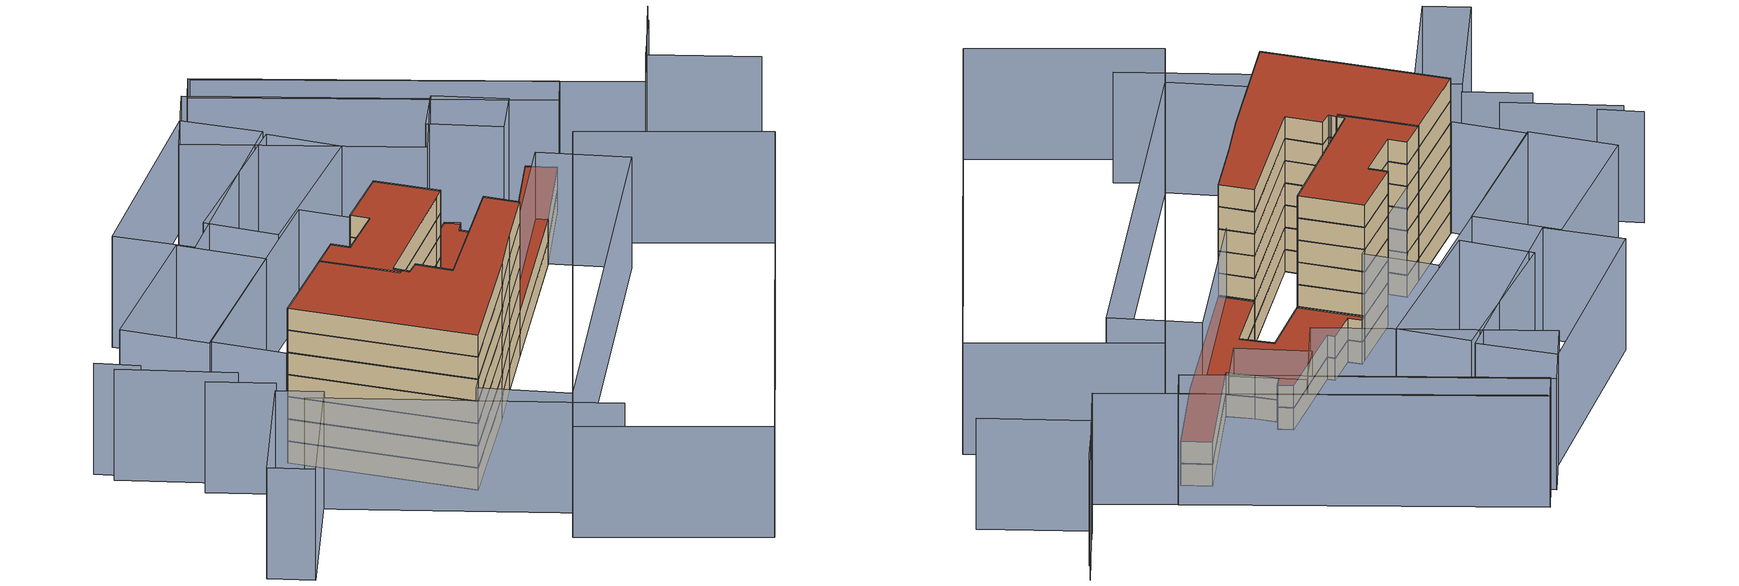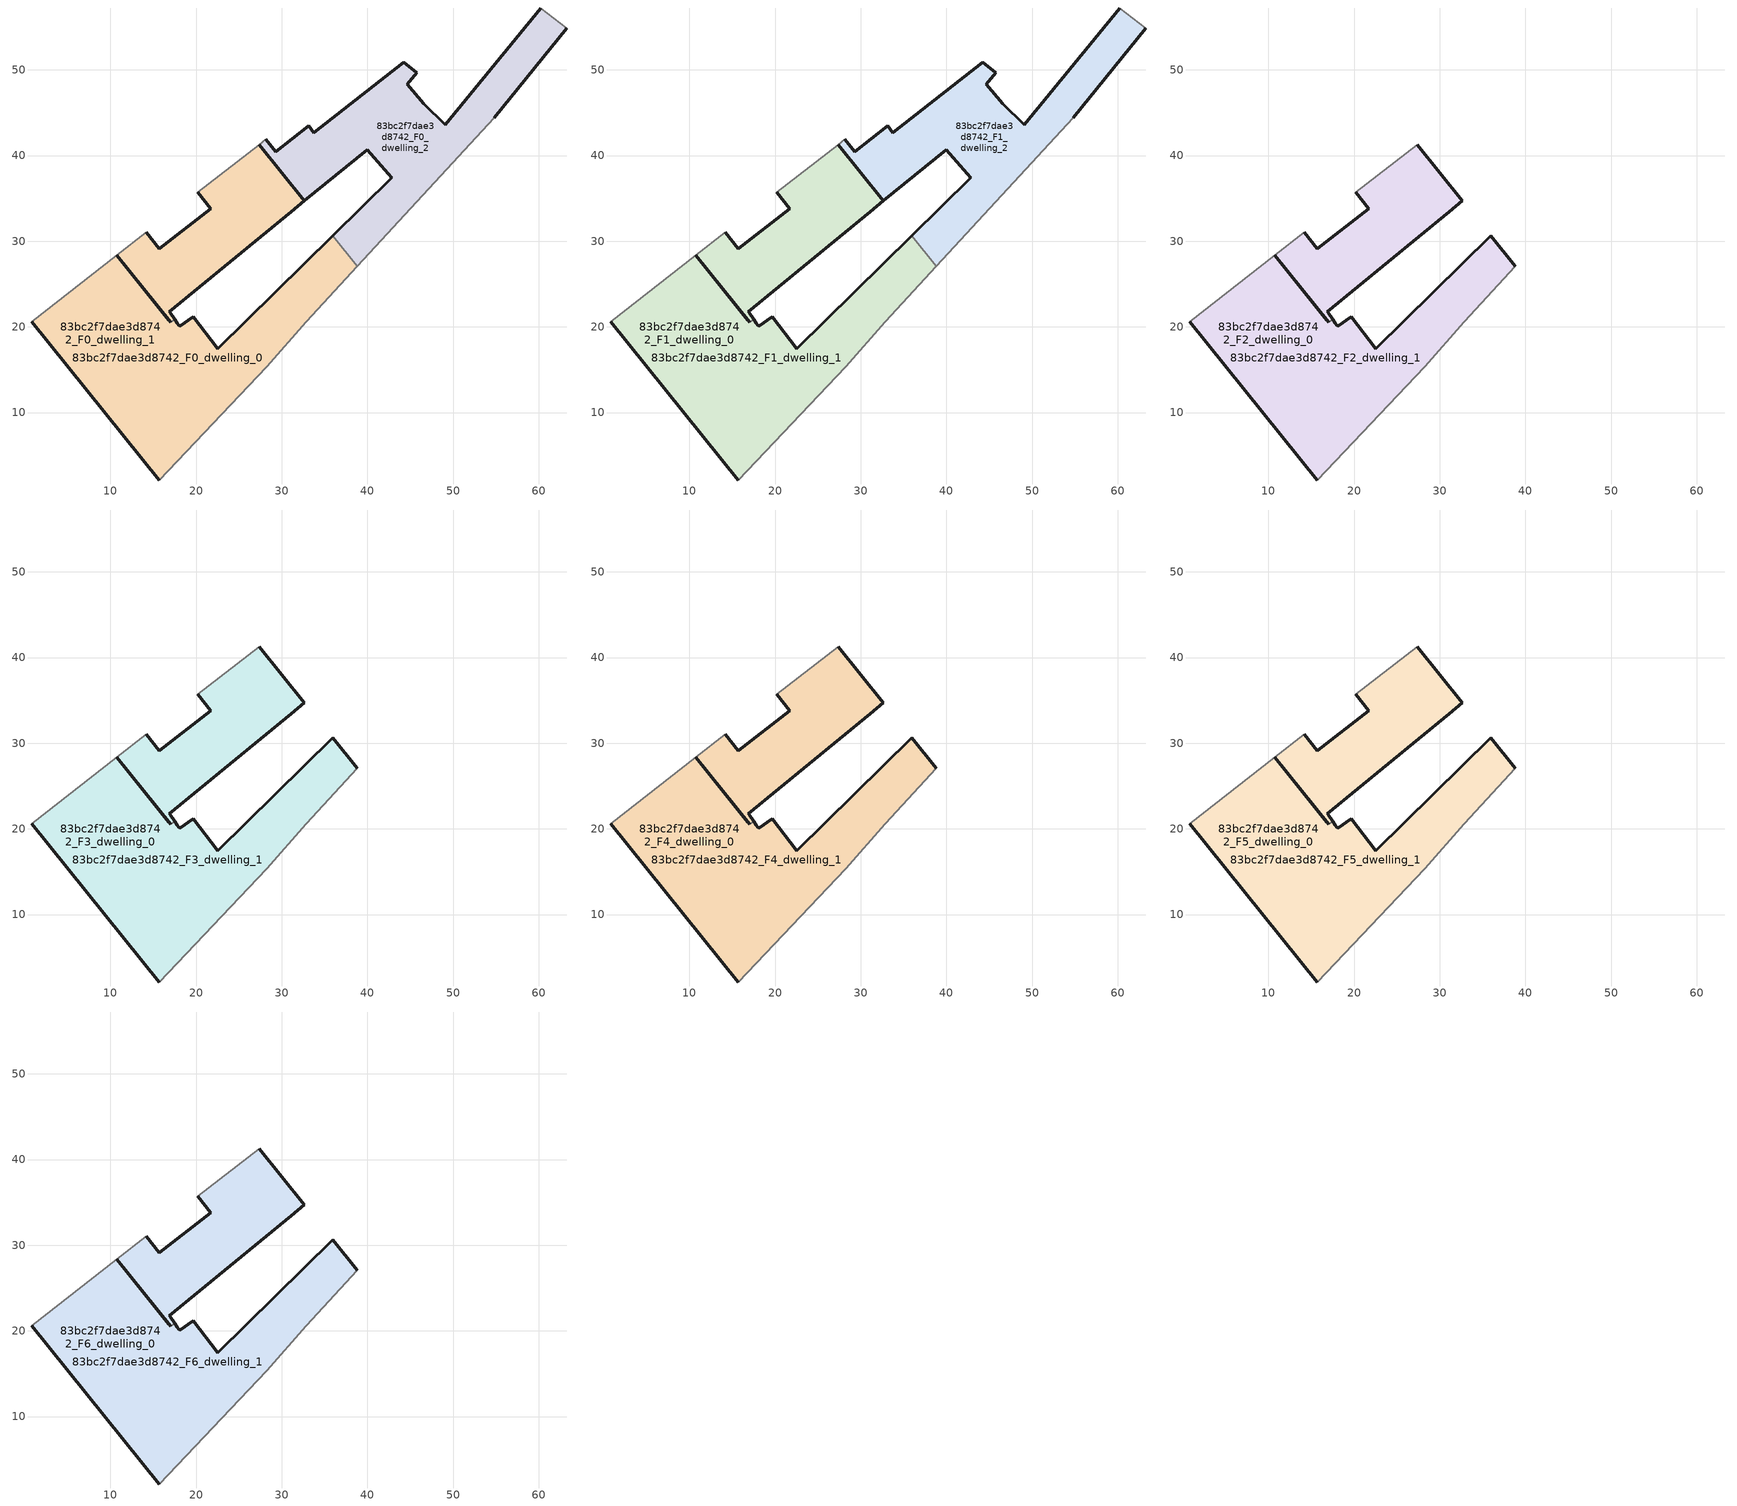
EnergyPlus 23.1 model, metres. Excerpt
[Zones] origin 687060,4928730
83bc2f7dae3d8742_F0_dwelling_0
 floor ground (EU_floor_Construction): 28.24,15.36 32.85,20.59 38.82,27.07 35.95,30.63 22.53,17.43 19.67,21.21 18.06,20.07 17.98,20.19 17.8,20.43 17.48,20.89 17.02,20.52 16.83,20.75 16.83,20.76 10.72,28.34 0.78,20.61 15.67,2.12 z0; 31.08,33.46 32.64,34.73 27.36,41.29 20.17,35.7 21.7,33.77 15.69,29.12 14.19,31.05 10.72,28.34 16.82,20.77 16.83,20.76 17.02,20.52 17.48,20.89 16.96,21.63 16.88,21.75 z0; 16.83,20.76 16.82,20.77 10.72,28.34 z0
 wall outside (EU_wall_Construction): 17.48,20.89 17.81,20.43 17.98,20.19 18.06,20.07 19.67,21.21 22.54,17.43 35.95,30.63 / 15.67,2.12 0.79,20.61 / 10.72,28.34 17.02,20.52 z0:3
 wall adiabatic (EU_wall_Construction): 38.82,27.07 32.85,20.59 28.24,15.36 15.67,2.12 / 0.79,20.61 10.72,28.34 z0:3
 wall to 83bc2f7dae3d8742_F0_dwelling_1 (EU_wall_Construction): 17.02,20.52 17.48,20.89 z0:3
 wall to 83bc2f7dae3d8742_F0_dwelling_2 (EU_wall_Construction): 35.95,30.63 38.82,27.07 z0:3
83bc2f7dae3d8742_F0_dwelling_1
 floor ground (EU_floor_Construction): 28.24,15.36 32.85,20.59 38.82,27.07 35.95,30.63 22.53,17.43 19.67,21.21 18.06,20.07 17.98,20.19 17.8,20.43 17.48,20.89 17.02,20.52 16.83,20.75 16.83,20.76 10.72,28.34 0.78,20.61 15.67,2.12 z0; 31.08,33.46 32.64,34.73 27.36,41.29 20.17,35.7 21.7,33.77 15.69,29.12 14.19,31.05 10.72,28.34 16.82,20.77 16.83,20.76 17.02,20.52 17.48,20.89 16.96,21.63 16.88,21.75 z0; 16.83,20.76 16.82,20.77 10.72,28.34 z0
 wall outside (EU_wall_Construction): 14.19,31.05 15.69,29.12 21.7,33.77 20.17,35.7 / 17.02,20.52 16.83,20.75 16.82,20.77 10.72,28.34 / 27.36,41.29 32.64,34.73 31.08,33.46 16.88,21.75 16.96,21.63 17.48,20.89 z0:3
 wall adiabatic (EU_wall_Construction): 10.72,28.34 14.19,31.05 / 20.17,35.7 27.36,41.29 z0:3
83bc2f7dae3d8742_F0_dwelling_2
 floor ground (EU_floor_Construction): 54.81,44.43 63.28,54.83 60.23,57.22 49.05,43.57 46.54,46.03 44.63,48.32 45.74,49.68 44.23,50.91 33.76,42.65 33.11,43.47 29.3,40.46 28.14,41.88 27.36,41.29 32.64,34.73 39.94,40.67 42.83,37.4 35.95,30.63 38.82,27.07 z0
 wall outside (EU_wall_Construction): 35.95,30.63 42.83,37.4 39.94,40.67 32.64,34.73 27.36,41.29 / 28.14,41.88 29.3,40.46 33.11,43.47 33.76,42.65 44.23,50.91 45.74,49.68 44.63,48.32 46.54,46.03 49.05,43.57 60.23,57.22 / 63.28,54.83 54.81,44.43 z0:3
 wall adiabatic (EU_wall_Construction): 27.36,41.29 28.14,41.88 / 60.23,57.22 63.28,54.83 / 54.81,44.43 38.82,27.07 z0:3
83bc2f7dae3d8742_F1_dwelling_0
 floor outside (EU_floor_Construction): 28.24,15.36 32.85,20.59 38.82,27.07 35.95,30.63 22.53,17.43 19.67,21.21 18.06,20.07 17.98,20.19 17.8,20.43 17.48,20.89 17.02,20.52 16.83,20.75 16.83,20.76 10.72,28.34 0.78,20.61 15.67,2.12 z3; 31.08,33.46 32.64,34.73 27.36,41.29 20.17,35.7 21.7,33.77 15.69,29.12 14.19,31.05 10.72,28.34 16.82,20.77 16.83,20.76 17.02,20.52 17.48,20.89 16.96,21.63 16.88,21.75 z3
 floor to 83bc2f7dae3d8742_F0_dwelling_1 (EU_floor_Construction): 16.83,20.76 16.82,20.77 10.72,28.34 z3
 wall outside (EU_wall_Construction): 17.48,20.89 17.81,20.43 17.98,20.19 18.06,20.07 19.67,21.21 22.54,17.43 35.95,30.63 / 15.67,2.12 0.79,20.61 / 10.72,28.34 17.02,20.52 z3:6
 wall adiabatic (EU_wall_Construction): 38.82,27.07 32.85,20.59 28.24,15.36 15.67,2.12 / 0.79,20.61 10.72,28.34 z3:6
 wall to 83bc2f7dae3d8742_F1_dwelling_1 (EU_wall_Construction): 17.02,20.52 17.48,20.89 z3:6
 wall to 83bc2f7dae3d8742_F1_dwelling_2 (EU_wall_Construction): 35.95,30.63 38.82,27.07 z3:6
83bc2f7dae3d8742_F1_dwelling_1
 floor to 83bc2f7dae3d8742_F0_dwelling_1 (EU_floor_Construction): 28.24,15.36 32.85,20.59 38.82,27.07 35.95,30.63 22.53,17.43 19.67,21.21 18.06,20.07 17.98,20.19 17.8,20.43 17.48,20.89 17.02,20.52 16.83,20.75 16.83,20.76 10.72,28.34 0.78,20.61 15.67,2.12 z3; 31.08,33.46 32.64,34.73 27.36,41.29 20.17,35.7 21.7,33.77 15.69,29.12 14.19,31.05 10.72,28.34 16.82,20.77 16.83,20.76 17.02,20.52 17.48,20.89 16.96,21.63 16.88,21.75 z3; 16.83,20.76 16.82,20.77 10.72,28.34 z3
 wall outside (EU_wall_Construction): 14.19,31.05 15.69,29.12 21.7,33.77 20.17,35.7 / 17.02,20.52 16.83,20.75 16.82,20.77 10.72,28.34 / 27.36,41.29 32.64,34.73 31.08,33.46 16.88,21.75 16.96,21.63 17.48,20.89 z3:6
 wall adiabatic (EU_wall_Construction): 10.72,28.34 14.19,31.05 / 20.17,35.7 27.36,41.29 z3:6
83bc2f7dae3d8742_F1_dwelling_2
 floor to 83bc2f7dae3d8742_F0_dwelling_2 (EU_floor_Construction): 54.81,44.43 63.28,54.83 60.23,57.22 49.05,43.57 46.54,46.03 44.63,48.32 45.74,49.68 44.23,50.91 33.75,42.65 33.11,43.47 29.29,40.46 28.13,41.88 27.36,41.29 32.64,34.73 39.94,40.67 42.83,37.4 35.95,30.63 38.82,27.07 z3
 wall outside (EU_wall_Construction): 35.95,30.63 42.83,37.4 39.94,40.67 32.64,34.73 27.36,41.29 / 28.14,41.88 29.3,40.46 33.11,43.47 33.76,42.65 44.23,50.91 45.74,49.68 44.63,48.32 46.54,46.03 49.05,43.57 60.23,57.22 / 63.28,54.83 54.81,44.43 z3:6
 wall adiabatic (EU_wall_Construction): 27.36,41.29 28.14,41.88 / 60.23,57.22 63.28,54.83 / 54.81,44.43 38.82,27.07 z3:6
 roof outside (EU_roof_Construction): 63.28,54.83 54.81,44.43 38.82,27.07 35.95,30.63 42.83,37.4 39.94,40.67 32.64,34.73 27.36,41.29 28.14,41.88 29.3,40.46 33.11,43.47 33.76,42.65 44.23,50.91 45.74,49.68 44.63,48.32 46.54,46.03 49.05,43.57 60.23,57.22 z6
83bc2f7dae3d8742_F2_dwelling_0
 floor outside (EU_floor_Construction): 28.24,15.36 32.85,20.59 38.82,27.07 35.95,30.63 22.53,17.43 19.67,21.21 18.06,20.07 17.98,20.19 17.8,20.43 17.48,20.89 17.02,20.52 16.83,20.75 16.83,20.76 10.72,28.34 0.78,20.61 15.67,2.12 z6; 31.08,33.46 32.64,34.73 27.36,41.29 20.17,35.7 21.7,33.77 15.69,29.12 14.19,31.05 10.72,28.34 16.82,20.77 16.83,20.76 17.02,20.52 17.48,20.89 16.96,21.63 16.88,21.75 z6
 floor to 83bc2f7dae3d8742_F1_dwelling_1 (EU_floor_Construction): 16.83,20.76 16.82,20.77 10.72,28.34 z6
 wall outside (EU_wall_Construction): 17.48,20.89 17.81,20.43 17.98,20.19 18.06,20.07 19.67,21.21 22.54,17.43 35.95,30.63 38.82,27.07 / 15.67,2.12 0.79,20.61 / 10.72,28.34 17.02,20.52 z6:9
 wall adiabatic (EU_wall_Construction): 38.82,27.07 32.85,20.59 28.24,15.36 15.67,2.12 / 0.79,20.61 10.72,28.34 z6:9
 wall to 83bc2f7dae3d8742_F2_dwelling_1 (EU_wall_Construction): 17.02,20.52 17.48,20.89 z6:9
83bc2f7dae3d8742_F2_dwelling_1
 floor to 83bc2f7dae3d8742_F1_dwelling_1 (EU_floor_Construction): 28.24,15.36 32.85,20.59 38.82,27.07 35.95,30.63 22.53,17.43 19.67,21.21 18.06,20.07 17.98,20.19 17.8,20.43 17.48,20.89 17.02,20.52 16.83,20.75 16.83,20.76 10.72,28.34 0.78,20.61 15.67,2.12 z6; 31.08,33.46 32.64,34.73 27.36,41.29 20.17,35.7 21.7,33.77 15.69,29.12 14.19,31.05 10.72,28.34 16.82,20.77 16.83,20.76 17.02,20.52 17.48,20.89 16.96,21.63 16.88,21.75 z6; 16.83,20.76 16.82,20.77 10.72,28.34 z6
 wall outside (EU_wall_Construction): 14.19,31.05 15.69,29.12 21.7,33.77 20.17,35.7 / 27.36,41.29 32.64,34.73 31.08,33.46 16.88,21.75 16.96,21.63 17.48,20.89 / 17.02,20.52 16.83,20.75 16.82,20.77 10.72,28.34 z6:9
 wall adiabatic (EU_wall_Construction): 10.72,28.34 14.19,31.05 / 20.17,35.7 27.36,41.29 z6:9
83bc2f7dae3d8742_F3_dwelling_0
 floor outside (EU_floor_Construction): 28.24,15.36 32.85,20.59 38.82,27.07 35.95,30.63 22.53,17.43 19.67,21.21 18.06,20.07 17.98,20.19 17.8,20.43 17.48,20.89 17.02,20.52 16.83,20.75 16.83,20.76 10.72,28.34 0.78,20.61 15.67,2.12 z9; 31.08,33.46 32.64,34.73 27.36,41.29 20.17,35.7 21.7,33.77 15.69,29.12 14.19,31.05 10.72,28.34 16.82,20.77 16.83,20.76 17.02,20.52 17.48,20.89 16.96,21.63 16.88,21.75 z9
 floor to 83bc2f7dae3d8742_F2_dwelling_1 (EU_floor_Construction): 16.83,20.76 16.82,20.77 10.72,28.34 z9
 wall outside (EU_wall_Construction): 17.48,20.89 17.81,20.43 17.98,20.19 18.06,20.07 19.67,21.21 22.54,17.43 35.95,30.63 38.82,27.07 / 15.67,2.12 0.79,20.61 / 10.72,28.34 17.02,20.52 z9:12
 wall adiabatic (EU_wall_Construction): 38.82,27.07 32.85,20.59 28.24,15.36 15.67,2.12 / 0.79,20.61 10.72,28.34 z9:12
 wall to 83bc2f7dae3d8742_F3_dwelling_1 (EU_wall_Construction): 17.02,20.52 17.48,20.89 z9:12
83bc2f7dae3d8742_F3_dwelling_1
 floor to 83bc2f7dae3d8742_F2_dwelling_1 (EU_floor_Construction): 28.24,15.36 32.85,20.59 38.82,27.07 35.95,30.63 22.53,17.43 19.67,21.21 18.06,20.07 17.98,20.19 17.8,20.43 17.48,20.89 17.02,20.52 16.83,20.75 16.83,20.76 10.72,28.34 0.78,20.61 15.67,2.12 z9; 31.08,33.46 32.64,34.73 27.36,41.29 20.17,35.7 21.7,33.77 15.69,29.12 14.19,31.05 10.72,28.34 16.82,20.77 16.83,20.76 17.02,20.52 17.48,20.89 16.96,21.63 16.88,21.75 z9; 16.83,20.76 16.82,20.77 10.72,28.34 z9
 wall outside (EU_wall_Construction): 14.19,31.05 15.69,29.12 21.7,33.77 20.17,35.7 / 27.36,41.29 32.64,34.73 31.08,33.46 16.88,21.75 16.96,21.63 17.48,20.89 / 17.02,20.52 16.83,20.75 16.82,20.77 10.72,28.34 z9:12
 wall adiabatic (EU_wall_Construction): 10.72,28.34 14.19,31.05 / 20.17,35.7 27.36,41.29 z9:12
83bc2f7dae3d8742_F4_dwelling_0
 floor outside (EU_floor_Construction): 28.24,15.36 32.85,20.59 38.82,27.07 35.95,30.63 22.53,17.43 19.67,21.21 18.06,20.07 17.98,20.19 17.8,20.43 17.48,20.89 17.02,20.52 16.83,20.75 16.83,20.76 10.72,28.34 0.78,20.61 15.67,2.12 z12; 31.08,33.46 32.64,34.73 27.36,41.29 20.17,35.7 21.7,33.77 15.69,29.12 14.19,31.05 10.72,28.34 16.82,20.77 16.83,20.76 17.02,20.52 17.48,20.89 16.96,21.63 16.88,21.75 z12
 floor to 83bc2f7dae3d8742_F3_dwelling_1 (EU_floor_Construction): 16.83,20.76 16.82,20.77 10.72,28.34 z12
 wall outside (EU_wall_Construction): 17.48,20.89 17.81,20.43 17.98,20.19 18.06,20.07 19.67,21.21 22.54,17.43 35.95,30.63 38.82,27.07 / 15.67,2.12 0.79,20.61 / 10.72,28.34 17.02,20.52 z12:15
 wall adiabatic (EU_wall_Construction): 38.82,27.07 32.85,20.59 28.24,15.36 15.67,2.12 / 0.79,20.61 10.72,28.34 z12:15
 wall to 83bc2f7dae3d8742_F4_dwelling_1 (EU_wall_Construction): 17.02,20.52 17.48,20.89 z12:15
83bc2f7dae3d8742_F4_dwelling_1
 floor to 83bc2f7dae3d8742_F3_dwelling_1 (EU_floor_Construction): 28.24,15.36 32.85,20.59 38.82,27.07 35.95,30.63 22.53,17.43 19.67,21.21 18.06,20.07 17.98,20.19 17.8,20.43 17.48,20.89 17.02,20.52 16.83,20.75 16.83,20.76 10.72,28.34 0.78,20.61 15.67,2.12 z12; 31.08,33.46 32.64,34.73 27.36,41.29 20.17,35.7 21.7,33.77 15.69,29.12 14.19,31.05 10.72,28.34 16.82,20.77 16.83,20.76 17.02,20.52 17.48,20.89 16.96,21.63 16.88,21.75 z12; 16.83,20.76 16.82,20.77 10.72,28.34 z12
 wall outside (EU_wall_Construction): 14.19,31.05 15.69,29.12 21.7,33.77 20.17,35.7 / 27.36,41.29 32.64,34.73 31.08,33.46 16.88,21.75 16.96,21.63 17.48,20.89 / 17.02,20.52 16.83,20.75 16.82,20.77 10.72,28.34 z12:15
 wall adiabatic (EU_wall_Construction): 10.72,28.34 14.19,31.05 / 20.17,35.7 27.36,41.29 z12:15
83bc2f7dae3d8742_F5_dwelling_0
 floor outside (EU_floor_Construction): 28.24,15.36 32.85,20.59 38.82,27.07 35.95,30.63 22.53,17.43 19.67,21.21 18.06,20.07 17.98,20.19 17.8,20.43 17.48,20.89 17.02,20.52 16.83,20.75 16.83,20.76 10.72,28.34 0.78,20.61 15.67,2.12 z15; 31.08,33.46 32.64,34.73 27.36,41.29 20.17,35.7 21.7,33.77 15.69,29.12 14.19,31.05 10.72,28.34 16.82,20.77 16.83,20.76 17.02,20.52 17.48,20.89 16.96,21.63 16.88,21.75 z15
 floor to 83bc2f7dae3d8742_F4_dwelling_1 (EU_floor_Construction): 16.83,20.76 16.82,20.77 10.72,28.34 z15
 wall outside (EU_wall_Construction): 17.48,20.89 17.81,20.43 17.98,20.19 18.06,20.07 19.67,21.21 22.54,17.43 35.95,30.63 38.82,27.07 / 15.67,2.12 0.79,20.61 / 10.72,28.34 17.02,20.52 z15:18
 wall adiabatic (EU_wall_Construction): 38.82,27.07 32.85,20.59 28.24,15.36 15.67,2.12 / 0.79,20.61 10.72,28.34 z15:18
 wall to 83bc2f7dae3d8742_F5_dwelling_1 (EU_wall_Construction): 17.02,20.52 17.48,20.89 z15:18
83bc2f7dae3d8742_F5_dwelling_1
 floor to 83bc2f7dae3d8742_F4_dwelling_1 (EU_floor_Construction): 28.24,15.36 32.85,20.59 38.82,27.07 35.95,30.63 22.53,17.43 19.67,21.21 18.06,20.07 17.98,20.19 17.8,20.43 17.48,20.89 17.02,20.52 16.83,20.75 16.83,20.76 10.72,28.34 0.78,20.61 15.67,2.12 z15; 31.08,33.46 32.64,34.73 27.36,41.29 20.17,35.7 21.7,33.77 15.69,29.12 14.19,31.05 10.72,28.34 16.82,20.77 16.83,20.76 17.02,20.52 17.48,20.89 16.96,21.63 16.88,21.75 z15; 16.83,20.76 16.82,20.77 10.72,28.34 z15
 wall outside (EU_wall_Construction): 14.19,31.05 15.69,29.12 21.7,33.77 20.17,35.7 / 27.36,41.29 32.64,34.73 31.08,33.46 16.88,21.75 16.96,21.63 17.48,20.89 / 17.02,20.52 16.83,20.75 16.82,20.77 10.72,28.34 z15:18
 wall adiabatic (EU_wall_Construction): 10.72,28.34 14.19,31.05 / 20.17,35.7 27.36,41.29 z15:18
83bc2f7dae3d8742_F6_dwelling_0
 floor outside (EU_floor_Construction): 28.24,15.36 32.85,20.59 38.82,27.07 35.95,30.63 22.53,17.43 19.67,21.21 18.06,20.07 17.98,20.19 17.8,20.43 17.48,20.89 17.02,20.52 16.83,20.75 16.83,20.76 10.72,28.34 0.78,20.61 15.67,2.12 z18; 31.08,33.46 32.64,34.73 27.36,41.29 20.17,35.7 21.7,33.77 15.69,29.12 14.19,31.05 10.72,28.34 16.82,20.77 16.83,20.76 17.02,20.52 17.48,20.89 16.96,21.63 16.88,21.75 z18
 floor to 83bc2f7dae3d8742_F5_dwelling_1 (EU_floor_Construction): 16.83,20.76 16.82,20.77 10.72,28.34 z18
 wall outside (EU_wall_Construction): 17.48,20.89 17.81,20.43 17.98,20.19 18.06,20.07 19.67,21.21 22.54,17.43 35.95,30.63 38.82,27.07 / 15.67,2.12 0.79,20.61 / 10.72,28.34 17.02,20.52 z18:21
 wall adiabatic (EU_wall_Construction): 38.82,27.07 32.85,20.59 28.24,15.36 15.67,2.12 / 0.79,20.61 10.72,28.34 z18:21
 wall to 83bc2f7dae3d8742_F6_dwelling_1 (EU_wall_Construction): 17.02,20.52 17.48,20.89 z18:21
 roof outside (EU_roof_Construction): 35.95,30.63 38.82,27.07 32.85,20.59 28.24,15.36 15.67,2.12 0.78,20.61 10.72,28.34 16.83,20.76 16.83,20.75 17.02,20.52 17.48,20.89 17.8,20.43 17.98,20.19 18.06,20.07 19.67,21.21 22.53,17.43 z21; 27.36,41.29 32.64,34.73 31.08,33.46 16.88,21.75 16.96,21.63 17.48,20.89 17.02,20.52 16.83,20.76 16.82,20.77 10.72,28.34 14.19,31.05 15.69,29.12 21.7,33.77 20.17,35.7 z21; 10.72,28.34 16.82,20.77 16.83,20.76 z21
83bc2f7dae3d8742_F6_dwelling_1
 floor to 83bc2f7dae3d8742_F5_dwelling_1 (EU_floor_Construction): 28.24,15.36 32.85,20.59 38.82,27.07 35.95,30.63 22.53,17.43 19.67,21.21 18.06,20.07 17.98,20.19 17.8,20.43 17.48,20.89 17.02,20.52 16.83,20.75 16.83,20.76 10.72,28.34 0.78,20.61 15.67,2.12 z18; 31.08,33.46 32.64,34.73 27.36,41.29 20.17,35.7 21.7,33.77 15.69,29.12 14.19,31.05 10.72,28.34 16.82,20.77 16.83,20.76 17.02,20.52 17.48,20.89 16.96,21.63 16.88,21.75 z18; 16.83,20.76 16.82,20.77 10.72,28.34 z18
 wall outside (EU_wall_Construction): 14.19,31.05 15.69,29.12 21.7,33.77 20.17,35.7 / 27.36,41.29 32.64,34.73 31.08,33.46 16.88,21.75 16.96,21.63 17.48,20.89 / 17.02,20.52 16.83,20.75 16.82,20.77 10.72,28.34 z18:21
 wall adiabatic (EU_wall_Construction): 10.72,28.34 14.19,31.05 / 20.17,35.7 27.36,41.29 z18:21
 roof outside (EU_roof_Construction): 35.95,30.63 38.82,27.07 32.85,20.59 28.24,15.36 15.67,2.12 0.78,20.61 10.72,28.34 16.83,20.76 16.83,20.75 17.02,20.52 17.48,20.89 17.8,20.43 17.98,20.19 18.06,20.07 19.67,21.21 22.53,17.43 z21; 27.36,41.29 32.64,34.73 31.08,33.46 16.88,21.75 16.96,21.63 17.48,20.89 17.02,20.52 16.83,20.76 16.82,20.77 10.72,28.34 14.19,31.05 15.69,29.12 21.7,33.77 20.17,35.7 z21; 10.72,28.34 16.82,20.77 16.83,20.76 z21
shading: -3.95,10.04 26.72,-12.61 / -18.61,28.77 -6.94,19.7 / -11.4,20.1 -4.7,14.97 / -19.75,31.39 -15.55,27.7 / 89.52,50.1 78.47,58.36 / 78.47,58.36 83.61,65.24 / 85.55,68.32 74.56,52.64 / 74.56,52.64 30.11,83.81 / -17.66,-1.96 -5.82,13.51 / -5.82,13.51 -1.19,9.97 / -1.19,9.97 -13.04,-5.5 / -13.04,-5.5 -17.66,-1.96 / 80.12,33.57 38.11,-27.61 / 38.11,-27.61 18.27,-13.98 / 18.27,-13.98 60.28,47.19 / 60.28,47.19 80.12,33.57 / 62.41,37.92 23.04,-7.04 / 23.04,-7.04 14.33,0.59 / 14.33,0.59 53.7,45.55 / 53.7,45.55 62.41,37.92 / 28.13,41.88 0.66,20.51 / 0.66,20.51 -5.23,28.09 / -5.23,28.09 22.24,49.46 / 22.24,49.46 28.13,41.88 / 12.08,41.53 -5.48,27.76 / -5.48,27.76 -12.41,36.61 / -12.41,36.61 5.14,50.37 / 5.14,50.37 12.08,41.53 / 11.06,53.28 29.83,67.4 / 29.83,67.4 35.55,59.8 / 35.55,59.8 16.77,45.68 / 16.77,45.68 11.06,53.28 / 58.76,58.42 54.22,52.84 / 54.22,52.84 46.96,58.75 / 46.96,58.75 51.5,64.33 / 51.5,64.33 58.76,58.42 / 0.17,56.56 23.22,75.94 / 23.22,75.94 29.81,68.11 / 29.81,68.11 6.75,48.73 / 6.75,48.73 0.17,56.56 / 26.89,81.03 50.97,63.68 / 50.97,63.68 43.86,53.81 / 43.86,53.81 19.78,71.16 / 19.78,71.16 26.89,81.03 / 63.44,54.72 27.28,80.33 / 27.28,80.33 30.04,84.22 / 30.04,84.22 66.19,58.61 / 66.19,58.61 63.44,54.72 z0:15
[Building]
EU S2 Campaign: North Axis=0; Terrain=City; Solar Distribution=FullExterior
[Site:Location]
Bologna: Latitude=44.5; Longitude=11.25; Time Zone=1; Elevation=37
[SizingPeriod:WeatherFileDays]
AnnualSizingPeriod: Begin Month=1; Begin Day of Month=1; End Month=12; End Day of Month=31; Day of Week for Start Day=Monday; Use Weather File Daylight Saving Period=No; Use Weather File Rain and Snow Indicators=No
[MATERIAL]
EU_InternalMass_Material: Roughness=MediumRough; Thickness=0.1; Conductivity=1; Density=1800; Specific Heat=900; Thermal Absorptance=0.9; Solar Absorptance=0.7; Visible Absorptance=0.7
[MATERIAL:NOMASS] Roughness=MediumRough; Thermal Absorptance=0.9; Solar Absorptance=0.7; Visible Absorptance=0.7
Name | Thermal Resistance
EU_wall_NoMass | 0.905828
EU_roof_NoMass | 0.37593
EU_floor_NoMass | 0.67114
[CONSTRUCTION]
EU_wall_Construction: EU_wall_NoMass
EU_roof_Construction: EU_roof_NoMass
EU_floor_Construction: EU_floor_NoMass
EU_InternalMass_Construction: EU_InternalMass_Material
[ZONE] Type=1; Multiplier=1; Ceiling Height=autocalculate; Floor Area=autocalculate; Part of Total Floor Area=Yes
Name | Volume
83bc2f7dae3d8742_F0_dwelling_0; 83bc2f7dae3d8742_F1_dwelling_0; 83bc2f7dae3d8742_F2_dwelling_0; 83bc2f7dae3d8742_F3_dwelling_0; 83bc2f7dae3d8742_F4_dwelling_0; 83bc2f7dae3d8742_F5_dwelling_0; 83bc2f7dae3d8742_F6_dwelling_0; 83bc2f7dae3d8742_F0_dwelling_1; 83bc2f7dae3d8742_F1_dwelling_1; 83bc2f7dae3d8742_F2_dwelling_1; 83bc2f7dae3d8742_F3_dwelling_1; 83bc2f7dae3d8742_F4_dwelling_1; 83bc2f7dae3d8742_F5_dwelling_1; 83bc2f7dae3d8742_F6_dwelling_1 | 1721.26
83bc2f7dae3d8742_F0_dwelling_2 | 860.605
83bc2f7dae3d8742_F1_dwelling_2 | 860.606
[INTERNALMASS] Construction=EU_InternalMass_Construction
Name | Zone or ZoneList | Surface Area
83bc2f7dae3d8742_F0_dwelling_0_EU_InternalMass | 83bc2f7dae3d8742_F0_dwelling_0 | 408.119
83bc2f7dae3d8742_F0_dwelling_1_EU_InternalMass | 83bc2f7dae3d8742_F0_dwelling_1 | 165.635
83bc2f7dae3d8742_F0_dwelling_2_EU_InternalMass | 83bc2f7dae3d8742_F0_dwelling_2 | 286.869
83bc2f7dae3d8742_F1_dwelling_0_EU_InternalMass | 83bc2f7dae3d8742_F1_dwelling_0 | 408.119
83bc2f7dae3d8742_F1_dwelling_1_EU_InternalMass | 83bc2f7dae3d8742_F1_dwelling_1 | 165.635
83bc2f7dae3d8742_F1_dwelling_2_EU_InternalMass | 83bc2f7dae3d8742_F1_dwelling_2 | 286.869
83bc2f7dae3d8742_F2_dwelling_0_EU_InternalMass | 83bc2f7dae3d8742_F2_dwelling_0 | 430.316
83bc2f7dae3d8742_F2_dwelling_1_EU_InternalMass | 83bc2f7dae3d8742_F2_dwelling_1 | 430.314
83bc2f7dae3d8742_F3_dwelling_0_EU_InternalMass | 83bc2f7dae3d8742_F3_dwelling_0 | 430.316
83bc2f7dae3d8742_F3_dwelling_1_EU_InternalMass | 83bc2f7dae3d8742_F3_dwelling_1 | 430.314
83bc2f7dae3d8742_F4_dwelling_0_EU_InternalMass | 83bc2f7dae3d8742_F4_dwelling_0 | 430.316
83bc2f7dae3d8742_F4_dwelling_1_EU_InternalMass | 83bc2f7dae3d8742_F4_dwelling_1 | 430.314
83bc2f7dae3d8742_F5_dwelling_0_EU_InternalMass | 83bc2f7dae3d8742_F5_dwelling_0 | 430.316
83bc2f7dae3d8742_F5_dwelling_1_EU_InternalMass | 83bc2f7dae3d8742_F5_dwelling_1 | 430.314
83bc2f7dae3d8742_F6_dwelling_0_EU_InternalMass | 83bc2f7dae3d8742_F6_dwelling_0 | 430.316
83bc2f7dae3d8742_F6_dwelling_1_EU_InternalMass | 83bc2f7dae3d8742_F6_dwelling_1 | 430.314
[OTHEREQUIPMENT] Fuel Type=Electricity; Design Level Calculation Method=Watts/Area; Power per Zone Floor Area=1; Fraction Latent=0; Fraction Radiant=0; Fraction Lost=0; Carbon Dioxide Generation Rate=0; EndUse Subcategory=EU_Step8_InternalGains
Name | Zone or ZoneList or Space or SpaceList | Schedule
EU_Step8_InternalGain_83bc2f7dae3d8742_F0_dwelling_0_f000 | 83bc2f7dae3d8742_F0_dwelling_0 | EU_Step8_GainSchedule_83bc2f7dae3d8742_F0_dwelling_0_f000
EU_Step8_InternalGain_83bc2f7dae3d8742_F0_dwelling_1_f000 | 83bc2f7dae3d8742_F0_dwelling_1 | EU_Step8_GainSchedule_83bc2f7dae3d8742_F0_dwelling_1_f000
EU_Step8_InternalGain_83bc2f7dae3d8742_F0_dwelling_2_f000 | 83bc2f7dae3d8742_F0_dwelling_2 | EU_Step8_GainSchedule_83bc2f7dae3d8742_F0_dwelling_2_f000
EU_Step8_InternalGain_83bc2f7dae3d8742_F1_dwelling_0_f000 | 83bc2f7dae3d8742_F1_dwelling_0 | EU_Step8_GainSchedule_83bc2f7dae3d8742_F1_dwelling_0_f000
EU_Step8_InternalGain_83bc2f7dae3d8742_F1_dwelling_1_f000 | 83bc2f7dae3d8742_F1_dwelling_1 | EU_Step8_GainSchedule_83bc2f7dae3d8742_F1_dwelling_1_f000
EU_Step8_InternalGain_83bc2f7dae3d8742_F1_dwelling_2_f000 | 83bc2f7dae3d8742_F1_dwelling_2 | EU_Step8_GainSchedule_83bc2f7dae3d8742_F1_dwelling_2_f000
EU_Step8_InternalGain_83bc2f7dae3d8742_F2_dwelling_0_f000 | 83bc2f7dae3d8742_F2_dwelling_0 | EU_Step8_GainSchedule_83bc2f7dae3d8742_F2_dwelling_0_f000
EU_Step8_InternalGain_83bc2f7dae3d8742_F2_dwelling_1_f000 | 83bc2f7dae3d8742_F2_dwelling_1 | EU_Step8_GainSchedule_83bc2f7dae3d8742_F2_dwelling_1_f000
EU_Step8_InternalGain_83bc2f7dae3d8742_F3_dwelling_0_f000 | 83bc2f7dae3d8742_F3_dwelling_0 | EU_Step8_GainSchedule_83bc2f7dae3d8742_F3_dwelling_0_f000
EU_Step8_InternalGain_83bc2f7dae3d8742_F3_dwelling_1_f000 | 83bc2f7dae3d8742_F3_dwelling_1 | EU_Step8_GainSchedule_83bc2f7dae3d8742_F3_dwelling_1_f000
EU_Step8_InternalGain_83bc2f7dae3d8742_F4_dwelling_0_f000 | 83bc2f7dae3d8742_F4_dwelling_0 | EU_Step8_GainSchedule_83bc2f7dae3d8742_F4_dwelling_0_f000
EU_Step8_InternalGain_83bc2f7dae3d8742_F4_dwelling_1_f000 | 83bc2f7dae3d8742_F4_dwelling_1 | EU_Step8_GainSchedule_83bc2f7dae3d8742_F4_dwelling_1_f000
EU_Step8_InternalGain_83bc2f7dae3d8742_F5_dwelling_0_f000 | 83bc2f7dae3d8742_F5_dwelling_0 | EU_Step8_GainSchedule_83bc2f7dae3d8742_F5_dwelling_0_f000
EU_Step8_InternalGain_83bc2f7dae3d8742_F5_dwelling_1_f000 | 83bc2f7dae3d8742_F5_dwelling_1 | EU_Step8_GainSchedule_83bc2f7dae3d8742_F5_dwelling_1_f000
EU_Step8_InternalGain_83bc2f7dae3d8742_F6_dwelling_0_f000 | 83bc2f7dae3d8742_F6_dwelling_0 | EU_Step8_GainSchedule_83bc2f7dae3d8742_F6_dwelling_0_f000
EU_Step8_InternalGain_83bc2f7dae3d8742_F6_dwelling_1_f000 | 83bc2f7dae3d8742_F6_dwelling_1 | EU_Step8_GainSchedule_83bc2f7dae3d8742_F6_dwelling_1_f000
[ZONEVENTILATION:DESIGNFLOWRATE] Schedule=EU_AlwaysOn; Design Flow Rate Calculation Method=AirChanges/Hour; Air Changes per Hour=0.73129; Ventilation Type=Natural; Fan Pressure Rise=0; Fan Total Efficiency=1; Constant Term Coefficient=1; Temperature Term Coefficient=0; Velocity Term Coefficient=0; Velocity Squared Term Coefficient=0; Minimum Indoor Temperature=-100; Maximum Indoor Temperature=100; Delta Temperature=-100; Minimum Outdoor Temperature=-100; Maximum Outdoor Temperature=100; Maximum Wind Speed=40
Name | Zone or ZoneList or Space or SpaceList
EU_ConstantAir_83bc2f7dae3d8742_F0_dwelling_0 | 83bc2f7dae3d8742_F0_dwelling_0
EU_ConstantAir_83bc2f7dae3d8742_F0_dwelling_1 | 83bc2f7dae3d8742_F0_dwelling_1
EU_ConstantAir_83bc2f7dae3d8742_F0_dwelling_2 | 83bc2f7dae3d8742_F0_dwelling_2
EU_ConstantAir_83bc2f7dae3d8742_F1_dwelling_0 | 83bc2f7dae3d8742_F1_dwelling_0
EU_ConstantAir_83bc2f7dae3d8742_F1_dwelling_1 | 83bc2f7dae3d8742_F1_dwelling_1
EU_ConstantAir_83bc2f7dae3d8742_F1_dwelling_2 | 83bc2f7dae3d8742_F1_dwelling_2
EU_ConstantAir_83bc2f7dae3d8742_F2_dwelling_0 | 83bc2f7dae3d8742_F2_dwelling_0
EU_ConstantAir_83bc2f7dae3d8742_F2_dwelling_1 | 83bc2f7dae3d8742_F2_dwelling_1
EU_ConstantAir_83bc2f7dae3d8742_F3_dwelling_0 | 83bc2f7dae3d8742_F3_dwelling_0
EU_ConstantAir_83bc2f7dae3d8742_F3_dwelling_1 | 83bc2f7dae3d8742_F3_dwelling_1
EU_ConstantAir_83bc2f7dae3d8742_F4_dwelling_0 | 83bc2f7dae3d8742_F4_dwelling_0
EU_ConstantAir_83bc2f7dae3d8742_F4_dwelling_1 | 83bc2f7dae3d8742_F4_dwelling_1
EU_ConstantAir_83bc2f7dae3d8742_F5_dwelling_0 | 83bc2f7dae3d8742_F5_dwelling_0
EU_ConstantAir_83bc2f7dae3d8742_F5_dwelling_1 | 83bc2f7dae3d8742_F5_dwelling_1
EU_ConstantAir_83bc2f7dae3d8742_F6_dwelling_0 | 83bc2f7dae3d8742_F6_dwelling_0
EU_ConstantAir_83bc2f7dae3d8742_F6_dwelling_1 | 83bc2f7dae3d8742_F6_dwelling_1
[SIZING:ZONE] Zone Cooling Design Supply Air Temperature Input Method=SupplyAirTemperature; Zone Cooling Design Supply Air Temperature=13; Zone Heating Design Supply Air Temperature Input Method=SupplyAirTemperature; Zone Heating Design Supply Air Temperature=50; Zone Cooling Design Supply Air Humidity Ratio=0.008; Zone Heating Design Supply Air Humidity Ratio=0.008; Cooling Design Air Flow Method=DesignDay; Cooling Design Air Flow Rate=0; Cooling Minimum Air Flow per Zone Floor Area=0.000762; Cooling Minimum Air Flow=0; Cooling Minimum Air Flow Fraction=0.2; Heating Design Air Flow Method=DesignDay; Heating Design Air Flow Rate=0; Heating Maximum Air Flow per Zone Floor Area=0.002032; Heating Maximum Air Flow=0.141576; Heating Maximum Air Flow Fraction=0.3; Account for Dedicated Outdoor Air System=No; Dedicated Outdoor Air System Control Strategy=NeutralSupplyAir; Dedicated Outdoor Air Low Setpoint Temperature for Design=autosize; Dedicated Outdoor Air High Setpoint Temperature for Design=autosize; Zone Load Sizing Method=Sensible Load Only No Latent Load; Zone Latent Cooling Design Supply Air Humidity Ratio Input Method=HumidityRatioDifference; Zone Cooling Design Supply Air Humidity Ratio Difference=0.005; Zone Latent Heating Design Supply Air Humidity Ratio Input Method=HumidityRatioDifference; Zone Humidification Design Supply Air Humidity Ratio Difference=0.005
83bc2f7dae3d8742_F0_dwelling_0; 83bc2f7dae3d8742_F0_dwelling_1; 83bc2f7dae3d8742_F0_dwelling_2; 83bc2f7dae3d8742_F1_dwelling_0; 83bc2f7dae3d8742_F1_dwelling_1; 83bc2f7dae3d8742_F1_dwelling_2; 83bc2f7dae3d8742_F2_dwelling_0; 83bc2f7dae3d8742_F2_dwelling_1; 83bc2f7dae3d8742_F3_dwelling_0; 83bc2f7dae3d8742_F3_dwelling_1; 83bc2f7dae3d8742_F4_dwelling_0; 83bc2f7dae3d8742_F4_dwelling_1; 83bc2f7dae3d8742_F5_dwelling_0; 83bc2f7dae3d8742_F5_dwelling_1; 83bc2f7dae3d8742_F6_dwelling_0; 83bc2f7dae3d8742_F6_dwelling_1
[ThermostatSetpoint:DualSetpoint] Heating Setpoint Temperature Schedule=HVACTemplate-Always 20; Cooling Setpoint Temperature Schedule=HVACTemplate-Always 50
EU_HeatOnly_83bc2f7dae3d8742_F0_dwelling_0 Dual SP Control; EU_HeatOnly_83bc2f7dae3d8742_F0_dwelling_1 Dual SP Control; EU_HeatOnly_83bc2f7dae3d8742_F0_dwelling_2 Dual SP Control; EU_HeatOnly_83bc2f7dae3d8742_F1_dwelling_0 Dual SP Control; EU_HeatOnly_83bc2f7dae3d8742_F1_dwelling_1 Dual SP Control; EU_HeatOnly_83bc2f7dae3d8742_F1_dwelling_2 Dual SP Control; EU_HeatOnly_83bc2f7dae3d8742_F2_dwelling_0 Dual SP Control; EU_HeatOnly_83bc2f7dae3d8742_F2_dwelling_1 Dual SP Control; EU_HeatOnly_83bc2f7dae3d8742_F3_dwelling_0 Dual SP Control; EU_HeatOnly_83bc2f7dae3d8742_F3_dwelling_1 Dual SP Control; EU_HeatOnly_83bc2f7dae3d8742_F4_dwelling_0 Dual SP Control; EU_HeatOnly_83bc2f7dae3d8742_F4_dwelling_1 Dual SP Control; EU_HeatOnly_83bc2f7dae3d8742_F5_dwelling_0 Dual SP Control; EU_HeatOnly_83bc2f7dae3d8742_F5_dwelling_1 Dual SP Control; EU_HeatOnly_83bc2f7dae3d8742_F6_dwelling_0 Dual SP Control; EU_HeatOnly_83bc2f7dae3d8742_F6_dwelling_1 Dual SP Control
[ZoneControl:Thermostat] Control Type Schedule=HVACTemplate-Always 4
Name | Zone or ZoneList | Control
83bc2f7dae3d8742_F0_dwelling_0 Thermostat | 83bc2f7dae3d8742_F0_dwelling_0 | EU_HeatOnly_83bc2f7dae3d8742_F0_dwelling_0 Dual SP Control
83bc2f7dae3d8742_F0_dwelling_1 Thermostat | 83bc2f7dae3d8742_F0_dwelling_1 | EU_HeatOnly_83bc2f7dae3d8742_F0_dwelling_1 Dual SP Control
83bc2f7dae3d8742_F0_dwelling_2 Thermostat | 83bc2f7dae3d8742_F0_dwelling_2 | EU_HeatOnly_83bc2f7dae3d8742_F0_dwelling_2 Dual SP Control
83bc2f7dae3d8742_F1_dwelling_0 Thermostat | 83bc2f7dae3d8742_F1_dwelling_0 | EU_HeatOnly_83bc2f7dae3d8742_F1_dwelling_0 Dual SP Control
83bc2f7dae3d8742_F1_dwelling_1 Thermostat | 83bc2f7dae3d8742_F1_dwelling_1 | EU_HeatOnly_83bc2f7dae3d8742_F1_dwelling_1 Dual SP Control
83bc2f7dae3d8742_F1_dwelling_2 Thermostat | 83bc2f7dae3d8742_F1_dwelling_2 | EU_HeatOnly_83bc2f7dae3d8742_F1_dwelling_2 Dual SP Control
83bc2f7dae3d8742_F2_dwelling_0 Thermostat | 83bc2f7dae3d8742_F2_dwelling_0 | EU_HeatOnly_83bc2f7dae3d8742_F2_dwelling_0 Dual SP Control
83bc2f7dae3d8742_F2_dwelling_1 Thermostat | 83bc2f7dae3d8742_F2_dwelling_1 | EU_HeatOnly_83bc2f7dae3d8742_F2_dwelling_1 Dual SP Control
83bc2f7dae3d8742_F3_dwelling_0 Thermostat | 83bc2f7dae3d8742_F3_dwelling_0 | EU_HeatOnly_83bc2f7dae3d8742_F3_dwelling_0 Dual SP Control
83bc2f7dae3d8742_F3_dwelling_1 Thermostat | 83bc2f7dae3d8742_F3_dwelling_1 | EU_HeatOnly_83bc2f7dae3d8742_F3_dwelling_1 Dual SP Control
83bc2f7dae3d8742_F4_dwelling_0 Thermostat | 83bc2f7dae3d8742_F4_dwelling_0 | EU_HeatOnly_83bc2f7dae3d8742_F4_dwelling_0 Dual SP Control
83bc2f7dae3d8742_F4_dwelling_1 Thermostat | 83bc2f7dae3d8742_F4_dwelling_1 | EU_HeatOnly_83bc2f7dae3d8742_F4_dwelling_1 Dual SP Control
83bc2f7dae3d8742_F5_dwelling_0 Thermostat | 83bc2f7dae3d8742_F5_dwelling_0 | EU_HeatOnly_83bc2f7dae3d8742_F5_dwelling_0 Dual SP Control
83bc2f7dae3d8742_F5_dwelling_1 Thermostat | 83bc2f7dae3d8742_F5_dwelling_1 | EU_HeatOnly_83bc2f7dae3d8742_F5_dwelling_1 Dual SP Control
83bc2f7dae3d8742_F6_dwelling_0 Thermostat | 83bc2f7dae3d8742_F6_dwelling_0 | EU_HeatOnly_83bc2f7dae3d8742_F6_dwelling_0 Dual SP Control
83bc2f7dae3d8742_F6_dwelling_1 Thermostat | 83bc2f7dae3d8742_F6_dwelling_1 | EU_HeatOnly_83bc2f7dae3d8742_F6_dwelling_1 Dual SP Control
[Zone equipment]
83bc2f7dae3d8742_F0_dwelling_0: 83bc2f7dae3d8742_F0_dwelling_0 Ideal Loads Air System
83bc2f7dae3d8742_F0_dwelling_1: 83bc2f7dae3d8742_F0_dwelling_1 Ideal Loads Air System
83bc2f7dae3d8742_F0_dwelling_2: 83bc2f7dae3d8742_F0_dwelling_2 Ideal Loads Air System
83bc2f7dae3d8742_F1_dwelling_0: 83bc2f7dae3d8742_F1_dwelling_0 Ideal Loads Air System
83bc2f7dae3d8742_F1_dwelling_1: 83bc2f7dae3d8742_F1_dwelling_1 Ideal Loads Air System
83bc2f7dae3d8742_F1_dwelling_2: 83bc2f7dae3d8742_F1_dwelling_2 Ideal Loads Air System
83bc2f7dae3d8742_F2_dwelling_0: 83bc2f7dae3d8742_F2_dwelling_0 Ideal Loads Air System
83bc2f7dae3d8742_F2_dwelling_1: 83bc2f7dae3d8742_F2_dwelling_1 Ideal Loads Air System
83bc2f7dae3d8742_F3_dwelling_0: 83bc2f7dae3d8742_F3_dwelling_0 Ideal Loads Air System
83bc2f7dae3d8742_F3_dwelling_1: 83bc2f7dae3d8742_F3_dwelling_1 Ideal Loads Air System
83bc2f7dae3d8742_F4_dwelling_0: 83bc2f7dae3d8742_F4_dwelling_0 Ideal Loads Air System
83bc2f7dae3d8742_F4_dwelling_1: 83bc2f7dae3d8742_F4_dwelling_1 Ideal Loads Air System
83bc2f7dae3d8742_F5_dwelling_0: 83bc2f7dae3d8742_F5_dwelling_0 Ideal Loads Air System
83bc2f7dae3d8742_F5_dwelling_1: 83bc2f7dae3d8742_F5_dwelling_1 Ideal Loads Air System
83bc2f7dae3d8742_F6_dwelling_0: 83bc2f7dae3d8742_F6_dwelling_0 Ideal Loads Air System
83bc2f7dae3d8742_F6_dwelling_1: 83bc2f7dae3d8742_F6_dwelling_1 Ideal Loads Air System
[ZoneHVAC:IdealLoadsAirSystem] Availability Schedule=EU_AlwaysOn; Maximum Heating Supply Air Temperature [C]=50; Minimum Cooling Supply Air Temperature [C]=13; Maximum Heating Supply Air Humidity Ratio [kg-H20/kg-air]=0.0156; Minimum Cooling Supply Air Humidity Ratio [kg-H20/kg-air]=0.0077; Heating Limit=NoLimit; Cooling Limit=NoLimit; Heating Availability Schedule=EU_AlwaysOn; Cooling Availability Schedule=EU_CoolingOff; Dehumidification Control Type=ConstantSensibleHeatRatio; Cooling Sensible Heat Ratio=0.7; Humidification Control Type=None; Demand Controlled Ventilation Type=None; Outdoor Air Economizer Type=NoEconomizer; Heat Recovery Type=None; Sensible Heat Recovery Effectiveness=0.7; Latent Heat Recovery Effectiveness=0.65
83bc2f7dae3d8742_F0_dwelling_0 Ideal Loads Air System; 83bc2f7dae3d8742_F0_dwelling_1 Ideal Loads Air System; 83bc2f7dae3d8742_F0_dwelling_2 Ideal Loads Air System; 83bc2f7dae3d8742_F1_dwelling_0 Ideal Loads Air System; 83bc2f7dae3d8742_F1_dwelling_1 Ideal Loads Air System; 83bc2f7dae3d8742_F1_dwelling_2 Ideal Loads Air System; 83bc2f7dae3d8742_F2_dwelling_0 Ideal Loads Air System; 83bc2f7dae3d8742_F2_dwelling_1 Ideal Loads Air System; 83bc2f7dae3d8742_F3_dwelling_0 Ideal Loads Air System; 83bc2f7dae3d8742_F3_dwelling_1 Ideal Loads Air System; 83bc2f7dae3d8742_F4_dwelling_0 Ideal Loads Air System; 83bc2f7dae3d8742_F4_dwelling_1 Ideal Loads Air System; 83bc2f7dae3d8742_F5_dwelling_0 Ideal Loads Air System; 83bc2f7dae3d8742_F5_dwelling_1 Ideal Loads Air System; 83bc2f7dae3d8742_F6_dwelling_0 Ideal Loads Air System; 83bc2f7dae3d8742_F6_dwelling_1 Ideal Loads Air System
[SCHEDULE:CONSTANT]
Name | Hourly Value
EU_AlwaysOn | 1
EU_CoolingOff | 0
[SCHEDULE:FILE] Column Number=1; Rows to Skip at Top=0; Number of Hours of Data=8760; Column Separator=Comma; Interpolate to Timestep=No; Minutes per Item=60; Adjust Schedule for Daylight Savings=Yes
Name | File
EU_Step8_GainSchedule_83bc2f7dae3d8742_F0_dwelling_0_f000 | ../../schedules/83bc2f7dae3d8742/83bc2f7dae3d8742_F0_dwelling_0_f000_gain.csv
EU_Step8_GainSchedule_83bc2f7dae3d8742_F0_dwelling_1_f000 | ../../schedules/83bc2f7dae3d8742/83bc2f7dae3d8742_F0_dwelling_1_f000_gain.csv
EU_Step8_GainSchedule_83bc2f7dae3d8742_F0_dwelling_2_f000 | ../../schedules/83bc2f7dae3d8742/83bc2f7dae3d8742_F0_dwelling_2_f000_gain.csv
EU_Step8_GainSchedule_83bc2f7dae3d8742_F1_dwelling_0_f000 | ../../schedules/83bc2f7dae3d8742/83bc2f7dae3d8742_F1_dwelling_0_f000_gain.csv
EU_Step8_GainSchedule_83bc2f7dae3d8742_F1_dwelling_1_f000 | ../../schedules/83bc2f7dae3d8742/83bc2f7dae3d8742_F1_dwelling_1_f000_gain.csv
EU_Step8_GainSchedule_83bc2f7dae3d8742_F1_dwelling_2_f000 | ../../schedules/83bc2f7dae3d8742/83bc2f7dae3d8742_F1_dwelling_2_f000_gain.csv
EU_Step8_GainSchedule_83bc2f7dae3d8742_F2_dwelling_0_f000 | ../../schedules/83bc2f7dae3d8742/83bc2f7dae3d8742_F2_dwelling_0_f000_gain.csv
EU_Step8_GainSchedule_83bc2f7dae3d8742_F2_dwelling_1_f000 | ../../schedules/83bc2f7dae3d8742/83bc2f7dae3d8742_F2_dwelling_1_f000_gain.csv
EU_Step8_GainSchedule_83bc2f7dae3d8742_F3_dwelling_0_f000 | ../../schedules/83bc2f7dae3d8742/83bc2f7dae3d8742_F3_dwelling_0_f000_gain.csv
EU_Step8_GainSchedule_83bc2f7dae3d8742_F3_dwelling_1_f000 | ../../schedules/83bc2f7dae3d8742/83bc2f7dae3d8742_F3_dwelling_1_f000_gain.csv
EU_Step8_GainSchedule_83bc2f7dae3d8742_F4_dwelling_0_f000 | ../../schedules/83bc2f7dae3d8742/83bc2f7dae3d8742_F4_dwelling_0_f000_gain.csv
EU_Step8_GainSchedule_83bc2f7dae3d8742_F4_dwelling_1_f000 | ../../schedules/83bc2f7dae3d8742/83bc2f7dae3d8742_F4_dwelling_1_f000_gain.csv
EU_Step8_GainSchedule_83bc2f7dae3d8742_F5_dwelling_0_f000 | ../../schedules/83bc2f7dae3d8742/83bc2f7dae3d8742_F5_dwelling_0_f000_gain.csv
EU_Step8_GainSchedule_83bc2f7dae3d8742_F5_dwelling_1_f000 | ../../schedules/83bc2f7dae3d8742/83bc2f7dae3d8742_F5_dwelling_1_f000_gain.csv
EU_Step8_GainSchedule_83bc2f7dae3d8742_F6_dwelling_0_f000 | ../../schedules/83bc2f7dae3d8742/83bc2f7dae3d8742_F6_dwelling_0_f000_gain.csv
EU_Step8_GainSchedule_83bc2f7dae3d8742_F6_dwelling_1_f000 | ../../schedules/83bc2f7dae3d8742/83bc2f7dae3d8742_F6_dwelling_1_f000_gain.csv
[Schedule:Compact]
HVACTemplate-Always 20: Through: 12/31, For: AllDays, Until: 24:00, 20
HVACTemplate-Always 50: Through: 12/31, For: AllDays, Until: 24:00, 50
HVACTemplate-Always 4: Through: 12/31, For: AllDays, Until: 24:00, 4
